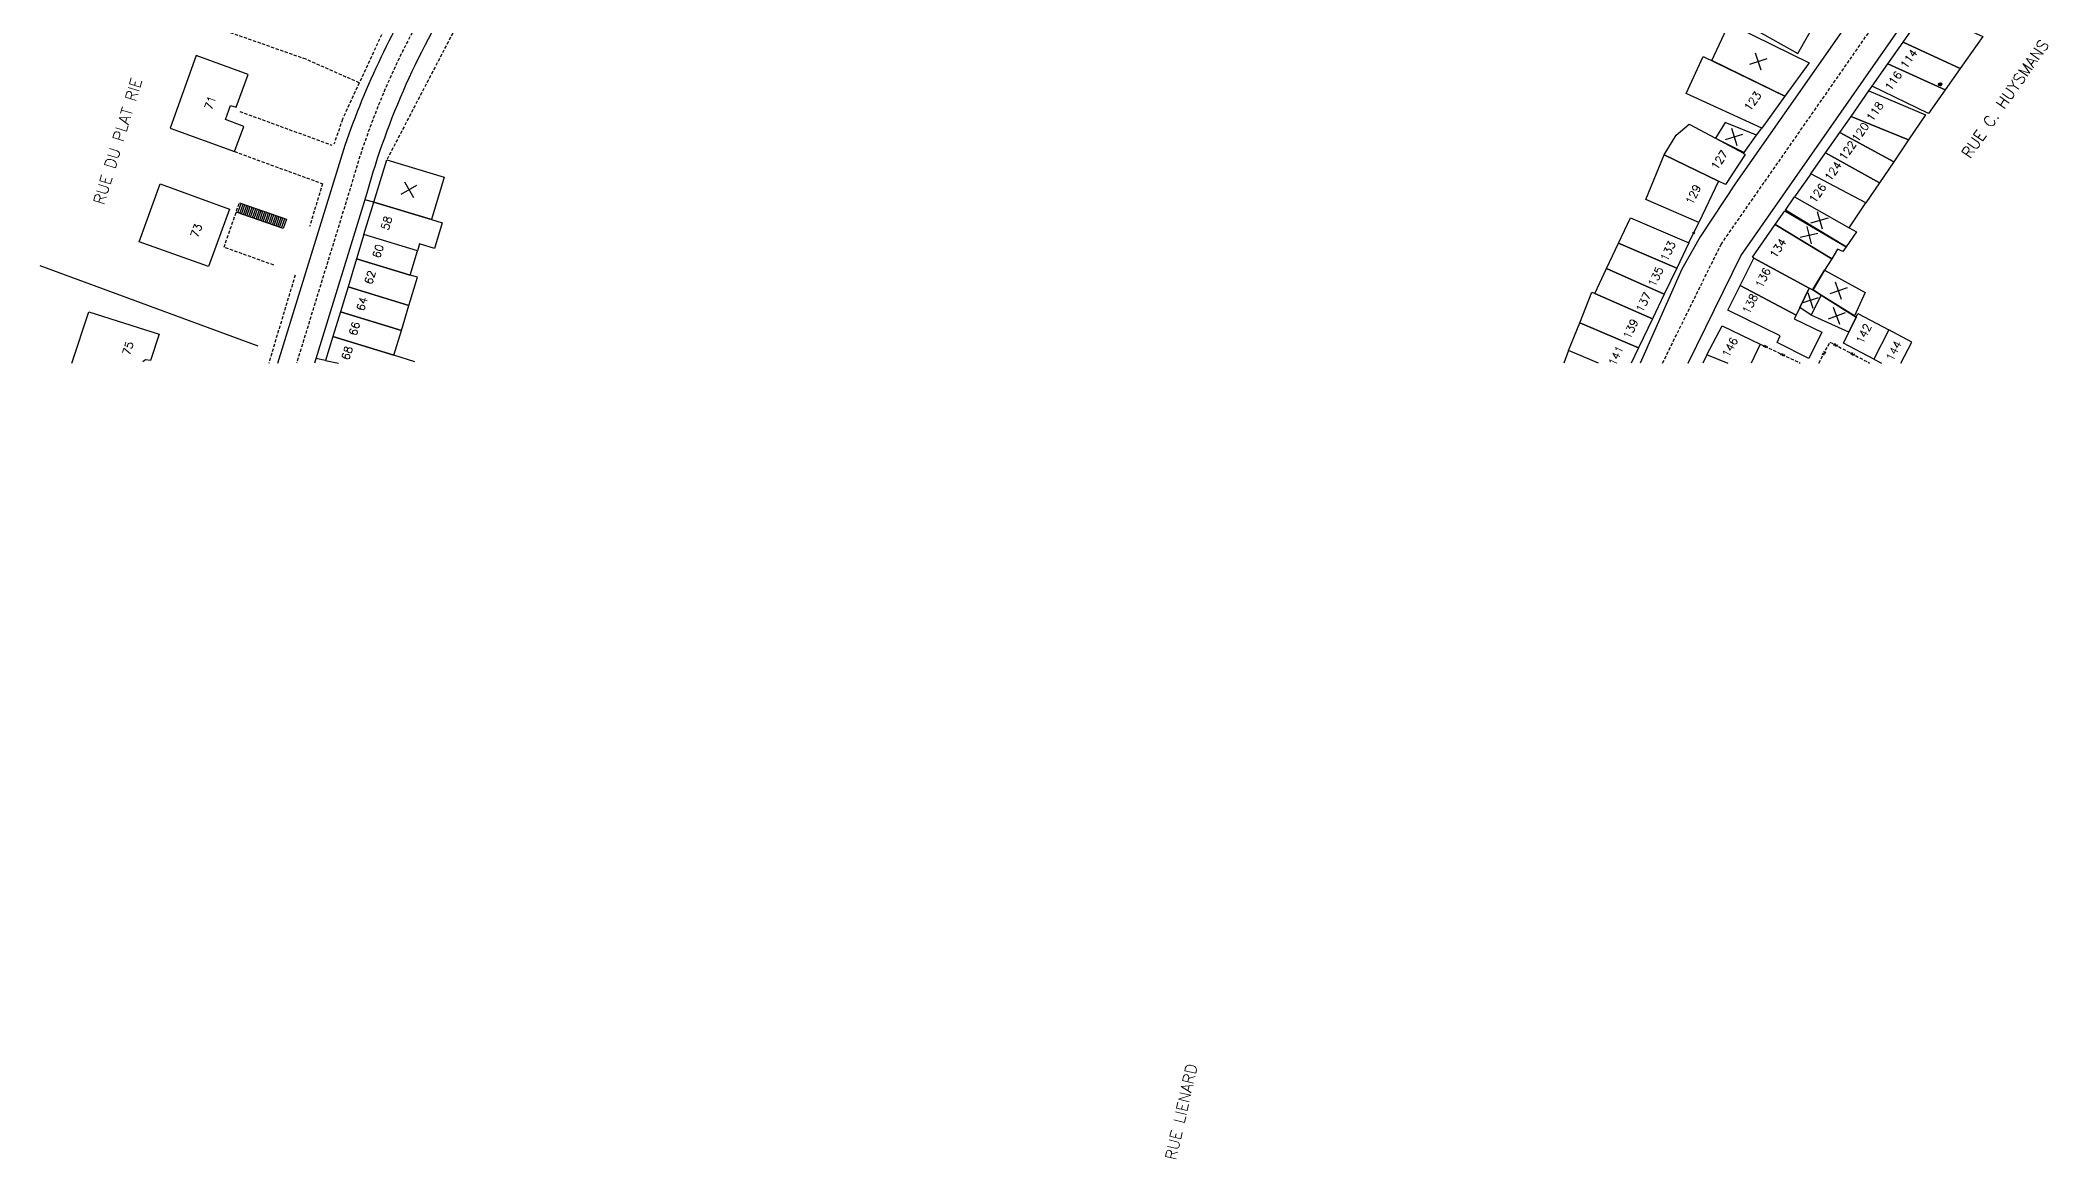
# Model space of a CAD drawing. Header units: millimetres. Extents: x 113000 to 114000, y 124000 to 125000.
# Drawn here: x 113650.5 to 113964.1, y 124550.6 to 124725.5 of the extents above; entities that cross this region are included whole.
import ezdxf
from ezdxf.enums import TextEntityAlignment as Align

# ---------------------------------------------------------------- set-up
doc = ezdxf.new("R2010")
doc.units = ezdxf.units.MM
doc.linetypes.add('DASHED', pattern=[0.75, 0.5, -0.25])
doc.layers.get('0').update_dxf_attribs({"linetype": 'CONTINUOUS'})
for name, color, linetype in [('W0001', 6, 'DASHED'), ('W0008', 7, 'CONTINUOUS'), ('W0100', 7, 'CONTINUOUS'), ('W0112', 1, 'DASHED'), ('W0310', 3, 'CONTINUOUS'), ('W0322', 7, 'CONTINUOUS'), ('W0989', 7, 'CONTINUOUS'), ('W0991', 7, 'CONTINUOUS')]:
    doc.layers.add(name, color=color, linetype=linetype)
doc.styles.get("Standard").update_dxf_attribs({"font": 'romans.shx', "width": 0.85})

# ---------------------------------------------------------------- blocks, each defined once
blk = doc.blocks.new('BB06')
for p, q in [((-1, -1), (1, 1)), ((-1, 1), (1, -1))]:
    blk.add_line(p, q)
blk = doc.blocks.new('BB01')
at = {"layer": 'W0991', "color": 0}
for p, q in [((-0.5, 0.04), (-0.04, 0.5)), ((-0.48, -0.13), (0.13, 0.48)), ((-0.43, -0.25), (0.25, 0.43)), ((-0.36, -0.35), (0.35, 0.36)), ((-0.26, -0.43), (0.43, 0.26)), ((-0.13, -0.48), (0.48, 0.13)), ((0.03, -0.5), (0.5, -0.03)), ((0.31, -0.39), (0.39, -0.31))]:
    blk.add_line(p, q, dxfattribs=at)
blk.add_circle((0, 0), 0.5, dxfattribs=at)
blk = doc.blocks.new('OH02')
at = {"layer": 'W0112', "color": 0}
for p, q in [((-0.5, 0.25), (0.5, 0.25)), ((-0.5, -0.25), (-0.5, 0.25)), ((0.5, 0.25), (0.5, -0.25)), ((0.5, -0.25), (-0.5, -0.25))]:
    blk.add_line(p, q, dxfattribs=at)
blk = doc.blocks.new('OH01')
at = {"layer": 'W0322', "color": 0}
for radius in [0.25, 0.15]:
    blk.add_circle((0, 0), radius, dxfattribs=at)

msp = doc.modelspace()

# ---------------------------------------------------------------- linework, layer by layer
at = {"layer": 'W0001'}
msp.add_lwpolyline([(113722.41, 124750, 0.022608), (113713.87, 124735.72, 0.074981), (113698.92, 124702.32), (113690.53, 124675)], format="xyb", dxfattribs=at)
msp.add_lwpolyline([(113903.92, 124675), (113913.05, 124693.55), (113952.4, 124750)], dxfattribs=at)
at = {"layer": 'W0008'}
for points in [[(113687.62, 124675), (113698.1, 124709.06, -0.053413), (113710.84, 124735.9), (113719.38, 124750)], [(113725.65, 124750, 0.025211), (113716.19, 124734.36, 0.075273), (113701.5, 124701.57), (113693.34, 124675)]]:
    msp.add_lwpolyline(points, format="xyb", dxfattribs=at)
for points in [[(113948.12, 124750), (113915.36, 124703.18), (113909.77, 124694.72), (113906.93, 124689.65), (113900.41, 124675)], [(113907.9, 124675), (113916.13, 124691.73), (113956.75, 124750)], [(113936.15, 124717.52), (113936.67, 124718.25)], [(113918.61, 124710.62), (113919.41, 124711.71)], [(113702.57, 124700.12), (113701.19, 124700.53)], [(113695.06, 124675.4), (113693.56, 124675.7)]]:
    msp.add_lwpolyline(points, dxfattribs=at)
at = {"layer": 'W0100'}
for points in [[(113930, 124732.1), (113920.44, 124736.68), (113917.73, 124732.07), (113919.04, 124731.27), (113917.24, 124727.73), (113925.06, 124723.35), (113930, 124732.1)], [(113950.42, 124721.02), (113941.48, 124725.12), (113944.95, 124730.07), (113953.95, 124726.03), (113950.42, 124721.02)], [(113915.28, 124727.59), (113926.8, 124721.91), (113923.02, 124716.69), (113911.63, 124722.26), (113914.33, 124728.07), (113915.18, 124727.64)], [(113680.82, 124708.05), (113682.27, 124711.98), (113679.42, 124713.06), (113680.2, 124715.23), (113681.07, 124714.97), (113682.96, 124720.1), (113674.84, 124723.04), (113670.79, 124711.71), (113680.82, 124708.05)], [(113919.41, 124711.71), (113907.62, 124717.14), (113910.27, 124722.93), (113923.02, 124716.69), (113919.41, 124711.71)], [(113948.07, 124717.68), (113939.12, 124721.75), (113941.48, 124725.12), (113950.42, 124721.02), (113948.07, 124717.68)], [(113936.67, 124718.25), (113939.12, 124721.75), (113948.07, 124717.68), (113945.48, 124714), (113936.67, 124718.25)], [(113933.37, 124713.54), (113936.15, 124717.52), (113944.98, 124713.79), (113942.35, 124709.9), (113933.37, 124713.54)], [(113931.61, 124711.03), (113933.37, 124713.54), (113942.35, 124709.9), (113940.02, 124706.46), (113931.61, 124711.03)], [(113913.76, 124702.91), (113912.67, 124703.44), (113904.14, 124707.54), (113906.06, 124710.62), (113908.08, 124712.31), (113912.19, 124710.13), (113916.57, 124707.8), (113916.82, 124707.59), (113913.76, 124702.91)], [(113913.72, 124712.61), (113912.19, 124710.13), (113916.64, 124707.89), (113918.61, 124710.62), (113913.72, 124712.61)], [(113929.37, 124707.84), (113931.61, 124711.03), (113940.02, 124706.46), (113937.8, 124703.17), (113929.37, 124707.84)], [(113704.62, 124706.75), (113713.56, 124704.07), (113711.59, 124697.42), (113702.57, 124700.12), (113704.62, 124706.75)], [(113909.56, 124696.96), (113901.29, 124700.58), (113904.14, 124707.54), (113912.67, 124703.44), (113912.67, 124703.44), (113909.56, 124696.96)], [(113935.68, 124700.03), (113927.08, 124704.57), (113929.37, 124707.84), (113937.8, 124703.17), (113935.68, 124700.03)], [(113933.06, 124696.15), (113935.68, 124700.03), (113927.08, 124704.57), (113924.55, 124700.96), (113933.06, 124696.15)], [(113676.78, 124690.08), (113665.94, 124693.93), (113669.22, 124703.03), (113680.07, 124699.07), (113676.78, 124690.08)], [(113923.1, 124698.88), (113924.55, 124700.96), (113933.06, 124696.15), (113934.2, 124695.51), (113932.61, 124693.18), (113923.1, 124698.88)], [(113681.6, 124700.05), (113688.97, 124697.49), (113688.45, 124696.01), (113681.08, 124698.56)], [(113681.37, 124698.47), (113681.88, 124699.95)], [(113681.65, 124698.37), (113682.16, 124699.85)], [(113681.93, 124698.27), (113682.45, 124699.75)], [(113682.22, 124698.17), (113682.73, 124699.66)], [(113682.5, 124698.07), (113683.01, 124699.56)], [(113682.78, 124697.97), (113683.3, 124699.46)], [(113683.07, 124697.88), (113683.58, 124699.36)], [(113683.35, 124697.78), (113683.86, 124699.26)], [(113683.63, 124697.68), (113684.15, 124699.16)], [(113683.92, 124697.58), (113684.43, 124699.07)], [(113684.2, 124697.48), (113684.72, 124698.97)], [(113684.48, 124697.38), (113685, 124698.87)], [(113684.77, 124697.29), (113685.28, 124698.77)], [(113685.05, 124697.19), (113685.57, 124698.67)], [(113685.33, 124697.09), (113685.85, 124698.57)], [(113685.62, 124696.99), (113686.13, 124698.47)], [(113685.9, 124696.89), (113686.42, 124698.38)], [(113686.18, 124696.79), (113686.7, 124698.28)], [(113686.47, 124696.7), (113686.98, 124698.18)], [(113686.75, 124696.6), (113687.27, 124698.08)], [(113687.03, 124696.5), (113687.55, 124697.98)], [(113687.32, 124696.4), (113687.83, 124697.88)], [(113687.6, 124696.3), (113688.12, 124697.79)], [(113687.88, 124696.2), (113688.4, 124697.69)], [(113688.17, 124696.1), (113688.68, 124697.59)], [(113702.57, 124700.12), (113711.59, 124697.42), (113713.28, 124696.91), (113712.05, 124692.89), (113709.73, 124693.61), (113709.41, 124692.54), (113701.04, 124695.09), (113702.57, 124700.12)], [(113906.14, 124689.84), (113897.04, 124693.73), (113898.91, 124697.69), (113908.03, 124693.78), (113906.14, 124689.84)], [(113921.52, 124696.63), (113923.02, 124698.77), (113932.61, 124693.18), (113932.09, 124692.43), (113931.24, 124692.8), (113930.34, 124691.29), (113921.52, 124696.63)], [(113701.04, 124695.09), (113699.89, 124691.31), (113708.27, 124688.75), (113709.41, 124692.54), (113701.04, 124695.09)], [(113699.89, 124691.31), (113698.56, 124686.91), (113708.08, 124683.98), (113709.42, 124688.4), (113708.27, 124688.75), (113699.89, 124691.31)], [(113904.18, 124685.76), (113895.16, 124689.75), (113897.04, 124693.73), (113906.14, 124689.84), (113904.18, 124685.76)], [(113924.76, 124682.49), (113916.04, 124687.11), (113918.17, 124691.41), (113926.84, 124686.7), (113924.76, 124682.49)], [(113902.33, 124681.9), (113893.34, 124685.88), (113895.16, 124689.75), (113904.18, 124685.76), (113902.33, 124681.9)], [(113927.41, 124686.47), (113929.23, 124689.51), (113935.59, 124686.04), (113933.91, 124682.37), (113928.67, 124685.61), (113927.36, 124686.51)], [(113698.56, 124686.91), (113697.37, 124683.02), (113706.9, 124680.11), (113708.08, 124683.98), (113698.56, 124686.91)], [(113900.15, 124677.37), (113890.98, 124681.29), (113892.89, 124686.08), (113902.33, 124681.9), (113900.15, 124677.37)], [(113926.78, 124675.73), (113921.81, 124678.2), (113922.29, 124679.27), (113914.13, 124683.25), (113916.04, 124687.11), (113924.76, 124682.49), (113924.48, 124681.91), (113928.8, 124679.81), (113926.78, 124675.73)], [(113926.84, 124686.7), (113927.36, 124686.51), (113928.67, 124685.61), (113927.14, 124682.48), (113925.34, 124683.66), (113926.84, 124686.7)], [(113655.44, 124675), (113658.07, 124683), (113669.05, 124679.49), (113667.71, 124675.38), (113666.93, 124675.48), (113666.51, 124675.19)], [(113697.37, 124683.02), (113696.2, 124679.16), (113705.71, 124676.21), (113706.9, 124680.11), (113697.37, 124683.02)], [(113936.92, 124675.62), (113932.18, 124678.12), (113933.02, 124679.83), (113934.17, 124682.19), (113934.43, 124682.73), (113939.25, 124680.17), (113936.92, 124675.62)], [(113708.98, 124675.19), (113705.71, 124676.21), (113696.2, 124679.16), (113695.06, 124675.4), (113697.09, 124675)], [(113893.91, 124675), (113889.24, 124676.95), (113890.98, 124681.29), (113900.15, 124677.37), (113899.01, 124675)], [(113914.14, 124674.94), (113910.85, 124676.27), (113913.23, 124680.82), (113919.17, 124677.97), (113917.78, 124675)], [(113941.12, 124675), (113942.87, 124678.25), (113939.25, 124680.17), (113936.92, 124675.62), (113938.1, 124675)], [(113893.91, 124675), (113889.24, 124676.95), (113888.47, 124675)], [(113910.85, 124676.27), (113910.85, 124676.27), (113910.19, 124675)]]:
    msp.add_lwpolyline(points, dxfattribs=at)
for points in [[(113918.17, 124691.41), (113917.95, 124691.53), (113921.52, 124696.63), (113930.34, 124691.29), (113929.23, 124689.51), (113927.37, 124686.41), (113926.84, 124686.7)], [(113928.67, 124685.61), (113934.17, 124682.19), (113933.02, 124679.83), (113927.14, 124682.48)]]:
    msp.add_lwpolyline(points, close=True, dxfattribs=at)
at = {"layer": 'W0112'}
for points in [[(113718.39, 124733.23), (113704.66, 124706.84)], [(113704.4, 124727.68), (113700.32, 124718.79), (113692, 124722.47), (113671.86, 124729.54)], [(113700.32, 124718.79), (113697.7, 124713.09), (113696.36, 124709.18)], [(113681.65, 124714.33), (113696.05, 124709.04)], [(113680.82, 124708.05), (113694.57, 124703.03), (113692.57, 124696.36)], [(113686.95, 124690.31), (113679.19, 124693.1), (113681.6, 124700.05)], [(113690.3, 124688.74), (113690.3, 124688.74), (113690.3, 124688.74), (113686.18, 124675)], [(113919.17, 124677.97), (113925.39, 124675)], [(113928.33, 124675), (113930.07, 124678.28), (113936.25, 124675)]]:
    msp.add_lwpolyline(points, dxfattribs=at)
at = {"layer": 'W0310'}
msp.add_lwpolyline([(113684.5, 124677.62), (113650.47, 124690.18)], dxfattribs=at)
at = {"layer": 'W0322'}
msp.add_lwpolyline([(113908.03, 124693.78), (113909.56, 124696.96)], dxfattribs=at)

# ---------------------------------------------------------------- block references
at = {"layer": 'W0100'}
for p, rotation in [((113918.86, 124722.09), 153.404149954308), ((113708.09, 124702.1), 344.2895900553766), ((113928.46, 124697.31), 330.8719472607027), ((113926.81, 124694.99), 328.5949886220862), ((113931.39, 124686.28), 153.9099829826377), ((113931.12, 124682.36), 155.5903600044462)]:
    msp.add_blockref('BB06', p, dxfattribs=dict(at, rotation=rotation))
at = {"layer": 'W0100', "xscale": 0.9, "yscale": 0.9, "zscale": 0.9, "rotation": 242.9327220408917}
msp.add_blockref('BB06', (113927.02, 124684.79), dxfattribs=at)
at = {"layer": 'W0112', "xscale": 0.5, "yscale": 0.5}
for p, rotation in [((113919.98, 124677.59), 334.4469832107396), ((113922.68, 124676.29), 334.4469832107396), ((113929.13, 124676.52), 62.09502591486329), ((113930.95, 124677.81), 332.0295549978918), ((113933.6, 124676.41), 332.0295549978918)]:
    msp.add_blockref('OH02', p, dxfattribs=dict(at, rotation=rotation))
at = {"layer": 'W0322', "xscale": 0.5, "yscale": 0.5, "rotation": 64.3451727700255}
msp.add_blockref('OH01', (113908.78, 124695.33), dxfattribs=at)
at = {"layer": 'W0991', "xscale": 0.5, "yscale": 0.5, "zscale": 0.5, "rotation": 54.98403114430658}
msp.add_blockref('BB01', (113947.27, 124718.56), dxfattribs=at)
at = {"layer": 'W0991', "rotation": 331.619096085669}
msp.add_blockref('BB06', (113915.1, 124710.36), dxfattribs=at)

# ---------------------------------------------------------------- texts
at = {"layer": 'W0989'}
for s, rotation, p in [('RUE C. HUYSMANS', 55.2305, (113957.44, 124716.29)), ('RUE DU PLAT RIE', 72.9499, (113662.58, 124709.66)), ('RUE LIENARD', 77.1861, (113828.73, 124558))]:
    msp.add_text(s, height=1.75, rotation=rotation, dxfattribs=at).set_placement(p, align=Align.MIDDLE)
at = {"layer": 'W0991'}
for s, rotation, p in [('114', 54.984, (113942.38, 124722.54)), ('116', 54.9838, (113939.97, 124719.1)), ('71', 69.8105, (113677.02, 124715.67)), ('123', 54.0547, (113918, 124715.93)), ('118', 54.9839, (113937.08, 124714.32)), ('120', 54.9839, (113934.81, 124711.08)), ('127', 56.7755, (113912.8, 124706.74)), ('122', 54.9836, (113932.82, 124708.22)), ('124', 54.9837, (113930.55, 124704.99)), ('129', 64.3453, (113908.71, 124701.34)), ('126', 54.9839, (113928.14, 124701.55)), ('58', 73.1054, (113704.59, 124696.88)), ('73', 69.9104, (113674.88, 124695.69)), ('134', 57.268, (113921.94, 124692.95)), ('60', 73.1055, (113703.25, 124692.48)), ('133', 64.3453, (113904.77, 124692.5)), ('62', 73.099, (113702.01, 124688.39)), ('135', 64.3453, (113902.85, 124688.49)), ('136', 63.7181, (113919.6, 124688.33)), ('64', 73.0965, (113700.75, 124684.24)), ('137', 64.3451, (113900.94, 124684.52)), ('138', 63.7181, (113917.59, 124684.25)), ('139', 64.3454, (113898.92, 124680.33)), ('66', 73.1016, (113699.57, 124680.37)), ('146', 62.4228, (113914.45, 124677.45)), ('142', 63.9932, (113935.34, 124679.6)), ('75', 71.8946, (113664.19, 124677.3)), ('68', 73.0989, (113698.41, 124676.56)), ('141', 64.3453, (113896.63, 124676.15)), ('144', 62.7889, (113940.04, 124676.91))]:
    msp.add_text(s, height=1.25, rotation=rotation, dxfattribs=at).set_placement(p, align=Align.MIDDLE)

doc.saveas('drawing.dxf')
